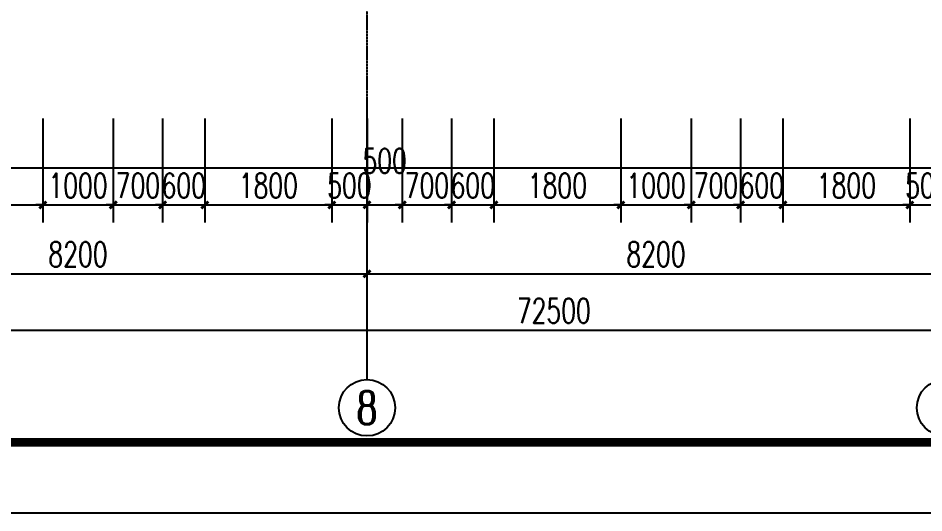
# Model space of a CAD drawing. Header units: millimetres. Extents: x 0 to 118900, y 0 to 84100.
# Drawn here: x 40548 to 53398, y 0 to 7013 of the extents above; entities that cross this region are included whole.
import ezdxf
from ezdxf.enums import TextEntityAlignment as Align

# ---------------------------------------------------------------- set-up
doc = ezdxf.new("R2010")
doc.units = ezdxf.units.MM
doc.linetypes.add('DOTE', pattern=[2.42, 2, -0.2, 0.02, -0.2])
for name, color, linetype in [('AXIS', 3, 'Continuous'), ('AXIS_TEXT', 7, 'Continuous'), ('DOTE', 1, 'DOTE'), ('PUB_DIM', 3, 'Continuous'), ('RD-侧石线', 9, 'Continuous'), ('图框', 7, 'Continuous')]:
    doc.layers.add(name, color=color, linetype=linetype)
doc.styles.add('_TCH_AXIS', font='COMPLEX', dxfattribs={"bigfont": 'GBCBIG'})
doc.styles.add('COMPLEX', font='COMPLEX')
doc.styles.add('DIM_FONT', font='SIMPLEX', dxfattribs={"width": 0.7, "bigfont": 'GBCBIG'})
doc.styles.add('TKZ1_tjhts.shx', font='tjromant.shx', dxfattribs={"bigfont": 'tjhts.shx'})
doc.dimstyles.new('_TCH_ARCH&&100', dxfattribs={"dimtxt": 350, "dimasz": 100, "dimexe": 250, "dimexo": 300, "dimgap": 100, "dimtad": 1, "dimdec": 0, "dimzin": 0, "dimdsep": 46, "dimtxsty": 'DIM_FONT', "dimblk": 'ARCHTICK', "dimcen": 0.09, "dimclrt": 7, "dimazin": 2, "dimtfac": 1, "dimtdec": 0, "dimtix": 1, "dimtmove": 2, "dimatfit": 3, "dimldrblk": 'ARCHTICK', "dimfxl": 1, "dimtolj": 1, "dimtzin": 0, "dimarcsym": 0})

# ---------------------------------------------------------------- blocks, each defined once
blk = doc.blocks.new('TJAD_TK_A0_A')
at = {"layer": '图框'}
blk.add_line((-0.12, 0.06), (1188.88, 0.06), dxfattribs=at)
at = {"layer": '图框', "const_width": 1.2}
blk.add_lwpolyline([(1178.88, 10.06), (1178.88, 831.06), (24.88, 831.06), (24.88, 10.06)], close=True, dxfattribs=at)
at = {"style": 'TKZ1_tjhts.shx'}
for tag, p, height, flags in [('ClientChinese_001', (977.79, 443.57), 5, 8), ('ClientChinese_002', (1013.71, 434.65), 5, 8), ('DescriptionChineseA_001', (1089.55, 425.89), 3.6, 8), ('RevA', (1115.23, 424.56), 3, 8), ('ProjectNameChinese_001', (992.73, 296.22), 5, 8), ('SubProjectChinese_001', (1095.02, 282.68), 3, 8), ('SubProjectNo', (1158.66, 271.34), 3, 8), ('ApprovedBy', (1120.43, 250.26), 3.6, 8), ('ApprovedBySignPos', (1139.55, 247.78), 3.6, 9), ('ReviewedBy', (1120.43, 240.36), 3.6, 8), ('ReviewedBySignPos', (1139.55, 238.08), 3.6, 9), ('CheckedBy', (1120.43, 230.63), 3.6, 8), ('CheckedBySignPos', (1138.96, 228.13), 3.6, 9), ('PrincipalInCharge1', (1120.43, 219.88), 3.6, 8), ('PrincipalInCharge1SignPos', (1138.79, 217.18), 3.6, 9), ('PrincipalInCharge2', (1120.43, 210.44), 3.6, 8), ('PrincipalInCharge2SignPos', (1138.61, 207.69), 3.6, 9), ('DisciplineResponsible1', (1120.43, 200.15), 3.6, 8), ('DisciplineResponsible1SignPos', (1139.16, 197.4), 3.6, 9), ('DisciplineResponsible2', (1120.43, 190.13), 3.6, 8), ('DisciplineResponsible2SignPos', (1138.95, 187.58), 3.6, 9), ('DesignedBy1', (1120.43, 180.47), 3.6, 8), ('DesignedBy1SignPos', (1138.5, 177.67), 3.6, 9), ('DesignedBy2', (1120.43, 169.78), 3.6, 8), ('DesignedBy2SignPos', (1138.65, 167.23), 3.6, 9), ('DrawnBy', (1120.43, 160.19), 3.6, 8), ('DrawnBySignPos', (1138.65, 157.82), 3.6, 9), ('DisciplineChinese', (1119.24, 125.84), 3.6, 8), ('StageChinese', (1158.76, 125.37), 3.6, 8), ('DisciplineEnglish', (1119.42, 122.2), 2.2, 8), ('StageEnglish', (1158.94, 121.73), 2.2, 8), ('SheetNo', (1118.87, 114.03), 3, 8), ('Rev2', (1158.86, 113.56), 3, 8)]:
    blk.add_attdef(tag, p, '', height=height, dxfattribs=dict(at, flags=flags))
at = {"style": 'TKZ1_tjhts.shx', "width": 0.7, "flags": 8}
for tag, p, height in [('DateA', (1099.36, 424.56), 3), ('ProjectNo', (1119.31, 270.56), 3), ('ApprovedByDate', (1159.94, 250.39), 3.6), ('ReviewedByDate', (1159.94, 241), 3.6), ('CheckedByDate', (1159.94, 230.41), 3.6), ('PrincipalInCharge1Date', (1159.94, 220.36), 3.6), ('PrincipalInCharge2Date', (1159.94, 210.61), 3.6), ('DisciplineResponsible1Date', (1159.94, 200.05), 3.6), ('DisciplineResponsible2Date', (1159.94, 190.43), 3.6), ('DesignedBy1Date', (1159.94, 179.93), 3.6), ('DesignedBy2Date', (1159.94, 169.41), 3.6), ('DrawnByDate', (1159.94, 159.78), 3.6)]:
    blk.add_attdef(tag, p, '', height=height, dxfattribs=at)
at = {"style": 'TKZ1_tjhts.shx', "flags": 8}
for tag, height, p in [('DescriptionEnglishA', 2.2, (1150.82, 423.33)), ('ClientEnglish', 3, (1139.46, 390.63)), ('ProjectNameEnglish', 3, (1142.02, 290.26)), ('SubProjectEnglish', 2.2, (1148.76, 279.65)), ('SheetTitleEnglish', 3, (1142.79, 135.3))]:
    blk.add_attdef(tag, text='', height=height, dxfattribs=at).set_placement(p, align=Align.MIDDLE_CENTER)
at = {"style": 'TKZ1_tjhts.shx', "flags": 9}
for tag, p in [('Electricity3SignPos', (15.68, 269.92)), ('ELV3SignPos', (23.47, 269.59)), ('Electricity2SignPos', (15.71, 253.14)), ('ELV2SignPos', (23.5, 252.81)), ('Electricity1SignPos', (15.63, 237.78)), ('ELV1SignPos', (23.42, 237.46)), ('Power3SignPos', (23.18, 205.92)), ('HVAC3SignPos', (14.96, 205.89)), ('Power2SignPos', (23.38, 189.51)), ('HVAC2SignPos', (15.13, 189.18)), ('Power1SignPos', (23.75, 173.22)), ('HVAC1SignPos', (15.89, 173.16)), ('Plumbing3SignPos', (16.07, 141.15)), ('Structure7SignPos', (23.2, 141.11)), ('Plumbing2SignPos', (14.83, 125.62)), ('Structure6SignPos', (23, 125.87)), ('Structure5SignPos', (23, 110.08)), ('Plumbing1SignPos', (15.66, 109.11)), ('Structure4SignPos', (23, 93.78)), ('Architecture3SignPos', (16.07, 77.07)), ('Structure3SignPos', (22.74, 77.47)), ('Architecture2SignPos', (15.8, 61.24)), ('Structure2SignPos', (23.12, 62.01)), ('Architecture1SignPos', (16.88, 45.06)), ('Structure1SignPos', (23.11, 45.86))]:
    blk.add_attdef(tag, p, '', height=2.5, rotation=90, dxfattribs=at)
at = {"style": 'TKZ1_tjhts.shx', "flags": 8}
blk.add_attdef('SheetTitleChinese', text='', height=5, dxfattribs=at).set_placement((1140.42, 148.12), align=Align.TOP_CENTER)
blk = doc.blocks.new('_AXISO')
blk.add_circle((0, 0), 0.5)
at = {"layer": 'AXIS_TEXT', "style": 'COMPLEX', "width": 1.041667}
blk.add_attdef('A', text='', height=0.56, dxfattribs=at).set_placement((-0.25, -0.28), (0.25, -0.28), align=Align.FIT)
blk = doc.blocks.new('_ArchTick')
at = {"color": 0, "linetype": 'ByBlock', "const_width": 0.4}
blk.add_lwpolyline([(-0.5, -0.5), (0.5, 0.5)], dxfattribs=at)
blk = doc.blocks.new('*D50')
at = {"layer": 'AXIS', "color": 0, "lineweight": -2, "transparency": 16777216}
for p, q in [((718944, 1539853), (718944, 1536603)), ((791444, 1539853), (791444, 1536603)), ((718944, 1536853), (791444, 1536853))]:
    blk.add_line(p, q, dxfattribs=at)
at = {"layer": 'Defpoints', "color": 0, "transparency": 16777216}
for p in [(718944, 1540153), (791444, 1540153), (791444, 1536853)]:
    blk.add_point(p, dxfattribs=at)
at = {"layer": 'AXIS', "color": 0, "lineweight": -2, "transparency": 16777216, "xscale": 100, "yscale": 100, "zscale": 100, "rotation": 180}
blk.add_blockref('_ArchTick', (718944, 1536853), dxfattribs=at)
at = {"layer": 'AXIS', "color": 0, "lineweight": -2, "transparency": 16777216, "xscale": 100, "yscale": 100, "zscale": 100}
blk.add_blockref('_ArchTick', (791444, 1536853), dxfattribs=at)
at = {"layer": 'AXIS', "color": 7, "transparency": 16777216, "insert": (755194, 1537128), "char_height": 350, "attachment_point": 5, "style": 'DIM_FONT'}
blk.add_mtext('\\A1;72500', dxfattribs=at)
blk = doc.blocks.new('*D57')
at = {"layer": 'AXIS', "color": 0, "lineweight": -2, "transparency": 16777216}
for p, q in [((744344, 1539853), (744344, 1537403)), ((752544, 1539853), (752544, 1537403)), ((744344, 1537653), (752544, 1537653))]:
    blk.add_line(p, q, dxfattribs=at)
at = {"layer": 'Defpoints', "color": 0, "transparency": 16777216}
for p in [(744344, 1540153), (752544, 1540153), (752544, 1537653)]:
    blk.add_point(p, dxfattribs=at)
at = {"layer": 'AXIS', "color": 0, "lineweight": -2, "transparency": 16777216, "xscale": 100, "yscale": 100, "zscale": 100, "rotation": 180}
blk.add_blockref('_ArchTick', (744344, 1537653), dxfattribs=at)
at = {"layer": 'AXIS', "color": 0, "lineweight": -2, "transparency": 16777216, "xscale": 100, "yscale": 100, "zscale": 100}
blk.add_blockref('_ArchTick', (752544, 1537653), dxfattribs=at)
at = {"layer": 'AXIS', "color": 7, "transparency": 16777216, "insert": (748444, 1537928), "char_height": 350, "attachment_point": 5, "style": 'DIM_FONT'}
blk.add_mtext('\\A1;8200', dxfattribs=at)
blk = doc.blocks.new('*D58')
at = {"layer": 'AXIS', "color": 0, "lineweight": -2, "transparency": 16777216}
for p, q in [((752544, 1539853), (752544, 1537403)), ((760744, 1539853), (760744, 1537403)), ((752544, 1537653), (760744, 1537653))]:
    blk.add_line(p, q, dxfattribs=at)
at = {"layer": 'Defpoints', "color": 0, "transparency": 16777216}
for p in [(752544, 1540153), (760744, 1540153), (760744, 1537653)]:
    blk.add_point(p, dxfattribs=at)
at = {"layer": 'AXIS', "color": 0, "lineweight": -2, "transparency": 16777216, "xscale": 100, "yscale": 100, "zscale": 100, "rotation": 180}
blk.add_blockref('_ArchTick', (752544, 1537653), dxfattribs=at)
at = {"layer": 'AXIS', "color": 0, "lineweight": -2, "transparency": 16777216, "xscale": 100, "yscale": 100, "zscale": 100}
blk.add_blockref('_ArchTick', (760744, 1537653), dxfattribs=at)
at = {"layer": 'AXIS', "color": 7, "transparency": 16777216, "insert": (756644, 1537928), "char_height": 350, "attachment_point": 5, "style": 'DIM_FONT'}
blk.add_mtext('\\A1;8200', dxfattribs=at)
blk = doc.blocks.new('*D293')
at = {"layer": 'Defpoints', "color": 0, "transparency": 16777216}
for p in [(39098, 5890), (40898, 5890), (40898, 4365)]:
    blk.add_point(p, dxfattribs=at)
at = {"layer": 'PUB_DIM', "color": 0, "lineweight": -2, "transparency": 16777216}
for p, q in [((39098, 5590), (39098, 4115)), ((40898, 5590), (40898, 4115)), ((39098, 4365), (40898, 4365))]:
    blk.add_line(p, q, dxfattribs=at)
at = {"layer": 'PUB_DIM', "color": 0, "lineweight": -2, "transparency": 16777216, "xscale": 100, "yscale": 100, "zscale": 100, "rotation": 180}
blk.add_blockref('_ArchTick', (39098, 4365), dxfattribs=at)
at = {"layer": 'PUB_DIM', "color": 0, "lineweight": -2, "transparency": 16777216, "xscale": 100, "yscale": 100, "zscale": 100}
blk.add_blockref('_ArchTick', (40898, 4365), dxfattribs=at)
at = {"layer": 'PUB_DIM', "color": 7, "transparency": 16777216, "insert": (39998, 4640), "char_height": 350, "attachment_point": 5, "style": 'DIM_FONT'}
blk.add_mtext('\\A1;1800', dxfattribs=at)
blk = doc.blocks.new('*D294')
at = {"layer": 'Defpoints', "color": 0, "transparency": 16777216}
for p in [(40898, 5890), (41898, 5890), (41898, 4365)]:
    blk.add_point(p, dxfattribs=at)
at = {"layer": 'PUB_DIM', "color": 0, "lineweight": -2, "transparency": 16777216}
for p, q in [((40898, 5590), (40898, 4115)), ((41898, 5590), (41898, 4115)), ((40898, 4365), (40798, 4365)), ((40898, 4365), (41898, 4365)), ((41898, 4365), (41998, 4365))]:
    blk.add_line(p, q, dxfattribs=at)
at = {"layer": 'PUB_DIM', "color": 0, "lineweight": -2, "transparency": 16777216, "xscale": 100, "yscale": 100, "zscale": 100}
blk.add_blockref('_ArchTick', (40898, 4365), dxfattribs=at)
at = {"layer": 'PUB_DIM', "color": 0, "lineweight": -2, "transparency": 16777216, "xscale": 100, "yscale": 100, "zscale": 100, "rotation": 180}
blk.add_blockref('_ArchTick', (41898, 4365), dxfattribs=at)
at = {"layer": 'PUB_DIM', "color": 7, "transparency": 16777216, "insert": (41398, 4640), "char_height": 350, "attachment_point": 5, "style": 'DIM_FONT'}
blk.add_mtext('\\A1;1000', dxfattribs=at)
blk = doc.blocks.new('*D295')
at = {"layer": 'Defpoints', "color": 0, "transparency": 16777216}
for p in [(41898, 5890), (42598, 5890), (42598, 4365)]:
    blk.add_point(p, dxfattribs=at)
at = {"layer": 'PUB_DIM', "color": 0, "lineweight": -2, "transparency": 16777216}
for p, q in [((41898, 5590), (41898, 4115)), ((42598, 5590), (42598, 4115)), ((41898, 4365), (41798, 4365)), ((41898, 4365), (42598, 4365)), ((42598, 4365), (42698, 4365))]:
    blk.add_line(p, q, dxfattribs=at)
at = {"layer": 'PUB_DIM', "color": 0, "lineweight": -2, "transparency": 16777216, "xscale": 100, "yscale": 100, "zscale": 100}
blk.add_blockref('_ArchTick', (41898, 4365), dxfattribs=at)
at = {"layer": 'PUB_DIM', "color": 0, "lineweight": -2, "transparency": 16777216, "xscale": 100, "yscale": 100, "zscale": 100, "rotation": 180}
blk.add_blockref('_ArchTick', (42598, 4365), dxfattribs=at)
at = {"layer": 'PUB_DIM', "color": 7, "transparency": 16777216, "insert": (42248, 4640), "char_height": 350, "attachment_point": 5, "style": 'DIM_FONT'}
blk.add_mtext('\\A1;700', dxfattribs=at)
blk = doc.blocks.new('*D296')
at = {"layer": 'Defpoints', "color": 0, "transparency": 16777216}
for p in [(42598, 5890), (43198, 5890), (43198, 4365)]:
    blk.add_point(p, dxfattribs=at)
at = {"layer": 'PUB_DIM', "color": 0, "lineweight": -2, "transparency": 16777216}
for p, q in [((42598, 5590), (42598, 4115)), ((43198, 5590), (43198, 4115)), ((42598, 4365), (42498, 4365)), ((42598, 4365), (43198, 4365)), ((43198, 4365), (43298, 4365))]:
    blk.add_line(p, q, dxfattribs=at)
at = {"layer": 'PUB_DIM', "color": 0, "lineweight": -2, "transparency": 16777216, "xscale": 100, "yscale": 100, "zscale": 100}
blk.add_blockref('_ArchTick', (42598, 4365), dxfattribs=at)
at = {"layer": 'PUB_DIM', "color": 0, "lineweight": -2, "transparency": 16777216, "xscale": 100, "yscale": 100, "zscale": 100, "rotation": 180}
blk.add_blockref('_ArchTick', (43198, 4365), dxfattribs=at)
at = {"layer": 'PUB_DIM', "color": 7, "transparency": 16777216, "insert": (42898, 4640), "char_height": 350, "attachment_point": 5, "style": 'DIM_FONT'}
blk.add_mtext('\\A1;600', dxfattribs=at)
blk = doc.blocks.new('*D297')
at = {"layer": 'Defpoints', "color": 0, "transparency": 16777216}
for p in [(43198, 5890), (44998, 5890), (44998, 4365)]:
    blk.add_point(p, dxfattribs=at)
at = {"layer": 'PUB_DIM', "color": 0, "lineweight": -2, "transparency": 16777216}
for p, q in [((43198, 5590), (43198, 4115)), ((44998, 5590), (44998, 4115)), ((43198, 4365), (44998, 4365))]:
    blk.add_line(p, q, dxfattribs=at)
at = {"layer": 'PUB_DIM', "color": 0, "lineweight": -2, "transparency": 16777216, "xscale": 100, "yscale": 100, "zscale": 100, "rotation": 180}
blk.add_blockref('_ArchTick', (43198, 4365), dxfattribs=at)
at = {"layer": 'PUB_DIM', "color": 0, "lineweight": -2, "transparency": 16777216, "xscale": 100, "yscale": 100, "zscale": 100}
blk.add_blockref('_ArchTick', (44998, 4365), dxfattribs=at)
at = {"layer": 'PUB_DIM', "color": 7, "transparency": 16777216, "insert": (44098, 4640), "char_height": 350, "attachment_point": 5, "style": 'DIM_FONT'}
blk.add_mtext('\\A1;1800', dxfattribs=at)
blk = doc.blocks.new('*D298')
at = {"layer": 'Defpoints', "color": 0, "transparency": 16777216}
for p in [(44998, 5890), (45498, 5890), (45498, 4365)]:
    blk.add_point(p, dxfattribs=at)
at = {"layer": 'PUB_DIM', "color": 0, "lineweight": -2, "transparency": 16777216}
for p, q in [((44998, 5590), (44998, 4115)), ((45498, 5590), (45498, 4115)), ((44998, 4365), (44898, 4365)), ((44998, 4365), (45498, 4365)), ((45498, 4365), (45598, 4365))]:
    blk.add_line(p, q, dxfattribs=at)
at = {"layer": 'PUB_DIM', "color": 0, "lineweight": -2, "transparency": 16777216, "xscale": 100, "yscale": 100, "zscale": 100}
blk.add_blockref('_ArchTick', (44998, 4365), dxfattribs=at)
at = {"layer": 'PUB_DIM', "color": 0, "lineweight": -2, "transparency": 16777216, "xscale": 100, "yscale": 100, "zscale": 100, "rotation": 180}
blk.add_blockref('_ArchTick', (45498, 4365), dxfattribs=at)
at = {"layer": 'PUB_DIM', "color": 7, "transparency": 16777216, "insert": (45248, 4640), "char_height": 350, "attachment_point": 5, "style": 'DIM_FONT'}
blk.add_mtext('\\A1;500', dxfattribs=at)
blk = doc.blocks.new('*D299')
at = {"layer": 'Defpoints', "color": 0, "transparency": 16777216}
for p in [(45498, 5890), (45998, 5890), (45998, 4365)]:
    blk.add_point(p, dxfattribs=at)
at = {"layer": 'PUB_DIM', "color": 0, "lineweight": -2, "transparency": 16777216}
for p, q in [((45498, 5590), (45498, 4115)), ((45998, 5590), (45998, 4115)), ((45498, 4365), (45998, 4365))]:
    blk.add_line(p, q, dxfattribs=at)
at = {"layer": 'PUB_DIM', "color": 0, "lineweight": -2, "transparency": 16777216, "xscale": 100, "yscale": 100, "zscale": 100, "rotation": 180}
blk.add_blockref('_ArchTick', (45498, 4365), dxfattribs=at)
at = {"layer": 'PUB_DIM', "color": 0, "lineweight": -2, "transparency": 16777216, "xscale": 100, "yscale": 100, "zscale": 100}
blk.add_blockref('_ArchTick', (45998, 4365), dxfattribs=at)
at = {"layer": 'PUB_DIM', "color": 7, "transparency": 16777216, "insert": (45748, 4990), "char_height": 350, "attachment_point": 5, "style": 'DIM_FONT'}
blk.add_mtext('\\A1;500', dxfattribs=at)
blk = doc.blocks.new('*D300')
at = {"layer": 'Defpoints', "color": 0, "transparency": 16777216}
for p in [(45998, 5890), (46698, 5890), (46698, 4365)]:
    blk.add_point(p, dxfattribs=at)
at = {"layer": 'PUB_DIM', "color": 0, "lineweight": -2, "transparency": 16777216}
for p, q in [((45998, 5590), (45998, 4115)), ((46698, 5590), (46698, 4115)), ((45998, 4365), (45898, 4365)), ((45998, 4365), (46698, 4365)), ((46698, 4365), (46798, 4365))]:
    blk.add_line(p, q, dxfattribs=at)
at = {"layer": 'PUB_DIM', "color": 0, "lineweight": -2, "transparency": 16777216, "xscale": 100, "yscale": 100, "zscale": 100}
blk.add_blockref('_ArchTick', (45998, 4365), dxfattribs=at)
at = {"layer": 'PUB_DIM', "color": 0, "lineweight": -2, "transparency": 16777216, "xscale": 100, "yscale": 100, "zscale": 100, "rotation": 180}
blk.add_blockref('_ArchTick', (46698, 4365), dxfattribs=at)
at = {"layer": 'PUB_DIM', "color": 7, "transparency": 16777216, "insert": (46348, 4640), "char_height": 350, "attachment_point": 5, "style": 'DIM_FONT'}
blk.add_mtext('\\A1;700', dxfattribs=at)
blk = doc.blocks.new('*D301')
at = {"layer": 'Defpoints', "color": 0, "transparency": 16777216}
for p in [(46698, 5890), (47298, 5890), (47298, 4365)]:
    blk.add_point(p, dxfattribs=at)
at = {"layer": 'PUB_DIM', "color": 0, "lineweight": -2, "transparency": 16777216}
for p, q in [((46698, 5590), (46698, 4115)), ((47298, 5590), (47298, 4115)), ((46698, 4365), (46598, 4365)), ((46698, 4365), (47298, 4365)), ((47298, 4365), (47398, 4365))]:
    blk.add_line(p, q, dxfattribs=at)
at = {"layer": 'PUB_DIM', "color": 0, "lineweight": -2, "transparency": 16777216, "xscale": 100, "yscale": 100, "zscale": 100}
blk.add_blockref('_ArchTick', (46698, 4365), dxfattribs=at)
at = {"layer": 'PUB_DIM', "color": 0, "lineweight": -2, "transparency": 16777216, "xscale": 100, "yscale": 100, "zscale": 100, "rotation": 180}
blk.add_blockref('_ArchTick', (47298, 4365), dxfattribs=at)
at = {"layer": 'PUB_DIM', "color": 7, "transparency": 16777216, "insert": (46998, 4640), "char_height": 350, "attachment_point": 5, "style": 'DIM_FONT'}
blk.add_mtext('\\A1;600', dxfattribs=at)
blk = doc.blocks.new('*D302')
at = {"layer": 'Defpoints', "color": 0, "transparency": 16777216}
for p in [(47298, 5890), (49098, 5890), (49098, 4365)]:
    blk.add_point(p, dxfattribs=at)
at = {"layer": 'PUB_DIM', "color": 0, "lineweight": -2, "transparency": 16777216}
for p, q in [((47298, 5590), (47298, 4115)), ((49098, 5590), (49098, 4115)), ((47298, 4365), (49098, 4365))]:
    blk.add_line(p, q, dxfattribs=at)
at = {"layer": 'PUB_DIM', "color": 0, "lineweight": -2, "transparency": 16777216, "xscale": 100, "yscale": 100, "zscale": 100, "rotation": 180}
blk.add_blockref('_ArchTick', (47298, 4365), dxfattribs=at)
at = {"layer": 'PUB_DIM', "color": 0, "lineweight": -2, "transparency": 16777216, "xscale": 100, "yscale": 100, "zscale": 100}
blk.add_blockref('_ArchTick', (49098, 4365), dxfattribs=at)
at = {"layer": 'PUB_DIM', "color": 7, "transparency": 16777216, "insert": (48198, 4640), "char_height": 350, "attachment_point": 5, "style": 'DIM_FONT'}
blk.add_mtext('\\A1;1800', dxfattribs=at)
blk = doc.blocks.new('*D303')
at = {"layer": 'Defpoints', "color": 0, "transparency": 16777216}
for p in [(49098, 5890), (50098, 5890), (50098, 4365)]:
    blk.add_point(p, dxfattribs=at)
at = {"layer": 'PUB_DIM', "color": 0, "lineweight": -2, "transparency": 16777216}
for p, q in [((49098, 5590), (49098, 4115)), ((50098, 5590), (50098, 4115)), ((49098, 4365), (48998, 4365)), ((49098, 4365), (50098, 4365)), ((50098, 4365), (50198, 4365))]:
    blk.add_line(p, q, dxfattribs=at)
at = {"layer": 'PUB_DIM', "color": 0, "lineweight": -2, "transparency": 16777216, "xscale": 100, "yscale": 100, "zscale": 100}
blk.add_blockref('_ArchTick', (49098, 4365), dxfattribs=at)
at = {"layer": 'PUB_DIM', "color": 0, "lineweight": -2, "transparency": 16777216, "xscale": 100, "yscale": 100, "zscale": 100, "rotation": 180}
blk.add_blockref('_ArchTick', (50098, 4365), dxfattribs=at)
at = {"layer": 'PUB_DIM', "color": 7, "transparency": 16777216, "insert": (49598, 4640), "char_height": 350, "attachment_point": 5, "style": 'DIM_FONT'}
blk.add_mtext('\\A1;1000', dxfattribs=at)
blk = doc.blocks.new('*D304')
at = {"layer": 'Defpoints', "color": 0, "transparency": 16777216}
for p in [(50098, 5890), (50798, 5890), (50798, 4365)]:
    blk.add_point(p, dxfattribs=at)
at = {"layer": 'PUB_DIM', "color": 0, "lineweight": -2, "transparency": 16777216}
for p, q in [((50098, 5590), (50098, 4115)), ((50798, 5590), (50798, 4115)), ((50098, 4365), (49998, 4365)), ((50098, 4365), (50798, 4365)), ((50798, 4365), (50898, 4365))]:
    blk.add_line(p, q, dxfattribs=at)
at = {"layer": 'PUB_DIM', "color": 0, "lineweight": -2, "transparency": 16777216, "xscale": 100, "yscale": 100, "zscale": 100}
blk.add_blockref('_ArchTick', (50098, 4365), dxfattribs=at)
at = {"layer": 'PUB_DIM', "color": 0, "lineweight": -2, "transparency": 16777216, "xscale": 100, "yscale": 100, "zscale": 100, "rotation": 180}
blk.add_blockref('_ArchTick', (50798, 4365), dxfattribs=at)
at = {"layer": 'PUB_DIM', "color": 7, "transparency": 16777216, "insert": (50448, 4640), "char_height": 350, "attachment_point": 5, "style": 'DIM_FONT'}
blk.add_mtext('\\A1;700', dxfattribs=at)
blk = doc.blocks.new('*D305')
at = {"layer": 'Defpoints', "color": 0, "transparency": 16777216}
for p in [(50798, 5890), (51398, 5890), (51398, 4365)]:
    blk.add_point(p, dxfattribs=at)
at = {"layer": 'PUB_DIM', "color": 0, "lineweight": -2, "transparency": 16777216}
for p, q in [((50798, 5590), (50798, 4115)), ((51398, 5590), (51398, 4115)), ((50798, 4365), (50698, 4365)), ((50798, 4365), (51398, 4365)), ((51398, 4365), (51498, 4365))]:
    blk.add_line(p, q, dxfattribs=at)
at = {"layer": 'PUB_DIM', "color": 0, "lineweight": -2, "transparency": 16777216, "xscale": 100, "yscale": 100, "zscale": 100}
blk.add_blockref('_ArchTick', (50798, 4365), dxfattribs=at)
at = {"layer": 'PUB_DIM', "color": 0, "lineweight": -2, "transparency": 16777216, "xscale": 100, "yscale": 100, "zscale": 100, "rotation": 180}
blk.add_blockref('_ArchTick', (51398, 4365), dxfattribs=at)
at = {"layer": 'PUB_DIM', "color": 7, "transparency": 16777216, "insert": (51098, 4640), "char_height": 350, "attachment_point": 5, "style": 'DIM_FONT'}
blk.add_mtext('\\A1;600', dxfattribs=at)
blk = doc.blocks.new('*D306')
at = {"layer": 'Defpoints', "color": 0, "transparency": 16777216}
for p in [(51398, 5890), (53198, 5890), (53198, 4365)]:
    blk.add_point(p, dxfattribs=at)
at = {"layer": 'PUB_DIM', "color": 0, "lineweight": -2, "transparency": 16777216}
for p, q in [((51398, 5590), (51398, 4115)), ((53198, 5590), (53198, 4115)), ((51398, 4365), (53198, 4365))]:
    blk.add_line(p, q, dxfattribs=at)
at = {"layer": 'PUB_DIM', "color": 0, "lineweight": -2, "transparency": 16777216, "xscale": 100, "yscale": 100, "zscale": 100, "rotation": 180}
blk.add_blockref('_ArchTick', (51398, 4365), dxfattribs=at)
at = {"layer": 'PUB_DIM', "color": 0, "lineweight": -2, "transparency": 16777216, "xscale": 100, "yscale": 100, "zscale": 100}
blk.add_blockref('_ArchTick', (53198, 4365), dxfattribs=at)
at = {"layer": 'PUB_DIM', "color": 7, "transparency": 16777216, "insert": (52298, 4640), "char_height": 350, "attachment_point": 5, "style": 'DIM_FONT'}
blk.add_mtext('\\A1;1800', dxfattribs=at)
blk = doc.blocks.new('*D307')
at = {"layer": 'Defpoints', "color": 0, "transparency": 16777216}
for p in [(53198, 5890), (53698, 5890), (53698, 4365)]:
    blk.add_point(p, dxfattribs=at)
at = {"layer": 'PUB_DIM', "color": 0, "lineweight": -2, "transparency": 16777216}
for p, q in [((53198, 5590), (53198, 4115)), ((53698, 5590), (53698, 4115)), ((53198, 4365), (53098, 4365)), ((53198, 4365), (53698, 4365)), ((53698, 4365), (53798, 4365))]:
    blk.add_line(p, q, dxfattribs=at)
at = {"layer": 'PUB_DIM', "color": 0, "lineweight": -2, "transparency": 16777216, "xscale": 100, "yscale": 100, "zscale": 100}
blk.add_blockref('_ArchTick', (53198, 4365), dxfattribs=at)
at = {"layer": 'PUB_DIM', "color": 0, "lineweight": -2, "transparency": 16777216, "xscale": 100, "yscale": 100, "zscale": 100, "rotation": 180}
blk.add_blockref('_ArchTick', (53698, 4365), dxfattribs=at)
at = {"layer": 'PUB_DIM', "color": 7, "transparency": 16777216, "insert": (53448, 4640), "char_height": 350, "attachment_point": 5, "style": 'DIM_FONT'}
blk.add_mtext('\\A1;500', dxfattribs=at)
blk = doc.blocks.new('AXIS-NET-07')
at = {"layer": 'AXIS'}
blk.add_line((752544, 1540152.8), (752544, 1536152.8), dxfattribs=at)
at = {"layer": 'DOTE'}
blk.add_line((752544, 1612362.8), (752544, 1540152.8), dxfattribs=at)
at = {"layer": 'AXIS'}
ref = blk.add_blockref('_AXISO', (752544, 1535752.8), dxfattribs=dict(at, xscale=800, yscale=800, zscale=800))
ref.add_attrib('A', '8', dxfattribs={"layer": 'AXIS_TEXT', "ltscale": 20, "height": 465.9, "style": '_TCH_AXIS'}).set_placement((752388.7, 1535519.9), (752699.3, 1535519.9), align=Align.FIT)
ref = blk.add_blockref('_AXISO', (760744, 1535752.8), dxfattribs=dict(at, xscale=800, yscale=800, zscale=800))
ref.add_attrib('A', '9', dxfattribs={"layer": 'AXIS_TEXT', "ltscale": 20, "height": 465.9, "style": '_TCH_AXIS'}).set_placement((760588.7, 1535519.9), (760899.3, 1535519.9), align=Align.FIT)
for p1, p2, distance, picture, middle in [((718944, 1540152.8), (791444, 1540152.8), -3300, '*D50', (755194, 1537127.8)), ((744344, 1540152.8), (752544, 1540152.8), -2500, '*D57', (748444, 1537927.8)), ((752544, 1540152.8), (760744, 1540152.8), -2500, '*D58', (756644, 1537927.8))]:
    dim = blk.add_aligned_dim(p1=p1, p2=p2, distance=distance, dimstyle='_TCH_ARCH&&100', dxfattribs=at)
    dim.commit()
    dim.dimension.update_dxf_attribs({"geometry": picture, "text_midpoint": middle})

msp = doc.modelspace()

# ---------------------------------------------------------------- linework, layer by layer
at = {"layer": 'RD-侧石线'}
msp.add_lwpolyline([(2500, 4889.5), (81497.7, 4889.5, 0.415039), (93497.7, 16923.4), (93497.7, 19990, 0.4142005), (81497.7, 31989.5), (51597.7, 31989.5), (45797.6, 31989.5)], format="xyb", dxfattribs=at)

# ---------------------------------------------------------------- block references
at = {"layer": 'DOTE'}
msp.add_blockref('AXIS-NET-07', (-707046.5, -1534262.9), dxfattribs=at)
at = {"layer": '图框', "xscale": 100, "yscale": 100, "zscale": 100}
msp.add_blockref('TJAD_TK_A0_A', (12.1, -5.7), dxfattribs=at)

# ---------------------------------------------------------------- dimensions: what is measured, and where the dimension line sits
at = {"layer": 'PUB_DIM'}
for p1, p2, picture, middle in [((39097.6, 5889.9), (40897.6, 5889.9), '*D293', (39997.6, 4639.9)), ((40897.6, 5889.9), (41897.6, 5889.9), '*D294', (41397.6, 4639.9)), ((41897.6, 5889.9), (42597.6, 5889.9), '*D295', (42247.6, 4639.9)), ((42597.6, 5889.9), (43197.6, 5889.9), '*D296', (42897.6, 4639.9)), ((43197.6, 5889.9), (44997.6, 5889.9), '*D297', (44097.6, 4639.9)), ((44997.6, 5889.9), (45497.6, 5889.9), '*D298', (45247.6, 4639.9)), ((45997.6, 5889.9), (46697.6, 5889.9), '*D300', (46347.6, 4639.9)), ((46697.6, 5889.9), (47297.6, 5889.9), '*D301', (46997.6, 4639.9)), ((47297.6, 5889.9), (49097.6, 5889.9), '*D302', (48197.6, 4639.9)), ((49097.6, 5889.9), (50097.6, 5889.9), '*D303', (49597.6, 4639.9)), ((50097.6, 5889.9), (50797.6, 5889.9), '*D304', (50447.6, 4639.9)), ((50797.6, 5889.9), (51397.6, 5889.9), '*D305', (51097.6, 4639.9)), ((51397.6, 5889.9), (53197.6, 5889.9), '*D306', (52297.6, 4639.9)), ((53197.6, 5889.9), (53697.6, 5889.9), '*D307', (53447.6, 4639.9))]:
    dim = msp.add_aligned_dim(p1=p1, p2=p2, distance=-1525, dimstyle='_TCH_ARCH&&100', dxfattribs=at)
    dim.commit()
    dim.dimension.update_dxf_attribs({"geometry": picture, "text_midpoint": middle})
dim = msp.add_linear_dim(base=(45997.6, 4364.9), p1=(45497.6, 5889.9), p2=(45997.6, 5889.9), angle=0, dimstyle='_TCH_ARCH&&100', dxfattribs=at)
dim.commit()
dim.dimension.update_dxf_attribs({"geometry": '*D299', "text_midpoint": (45747.6, 4989.9), "dimtype": 161})

doc.saveas('drawing.dxf')
